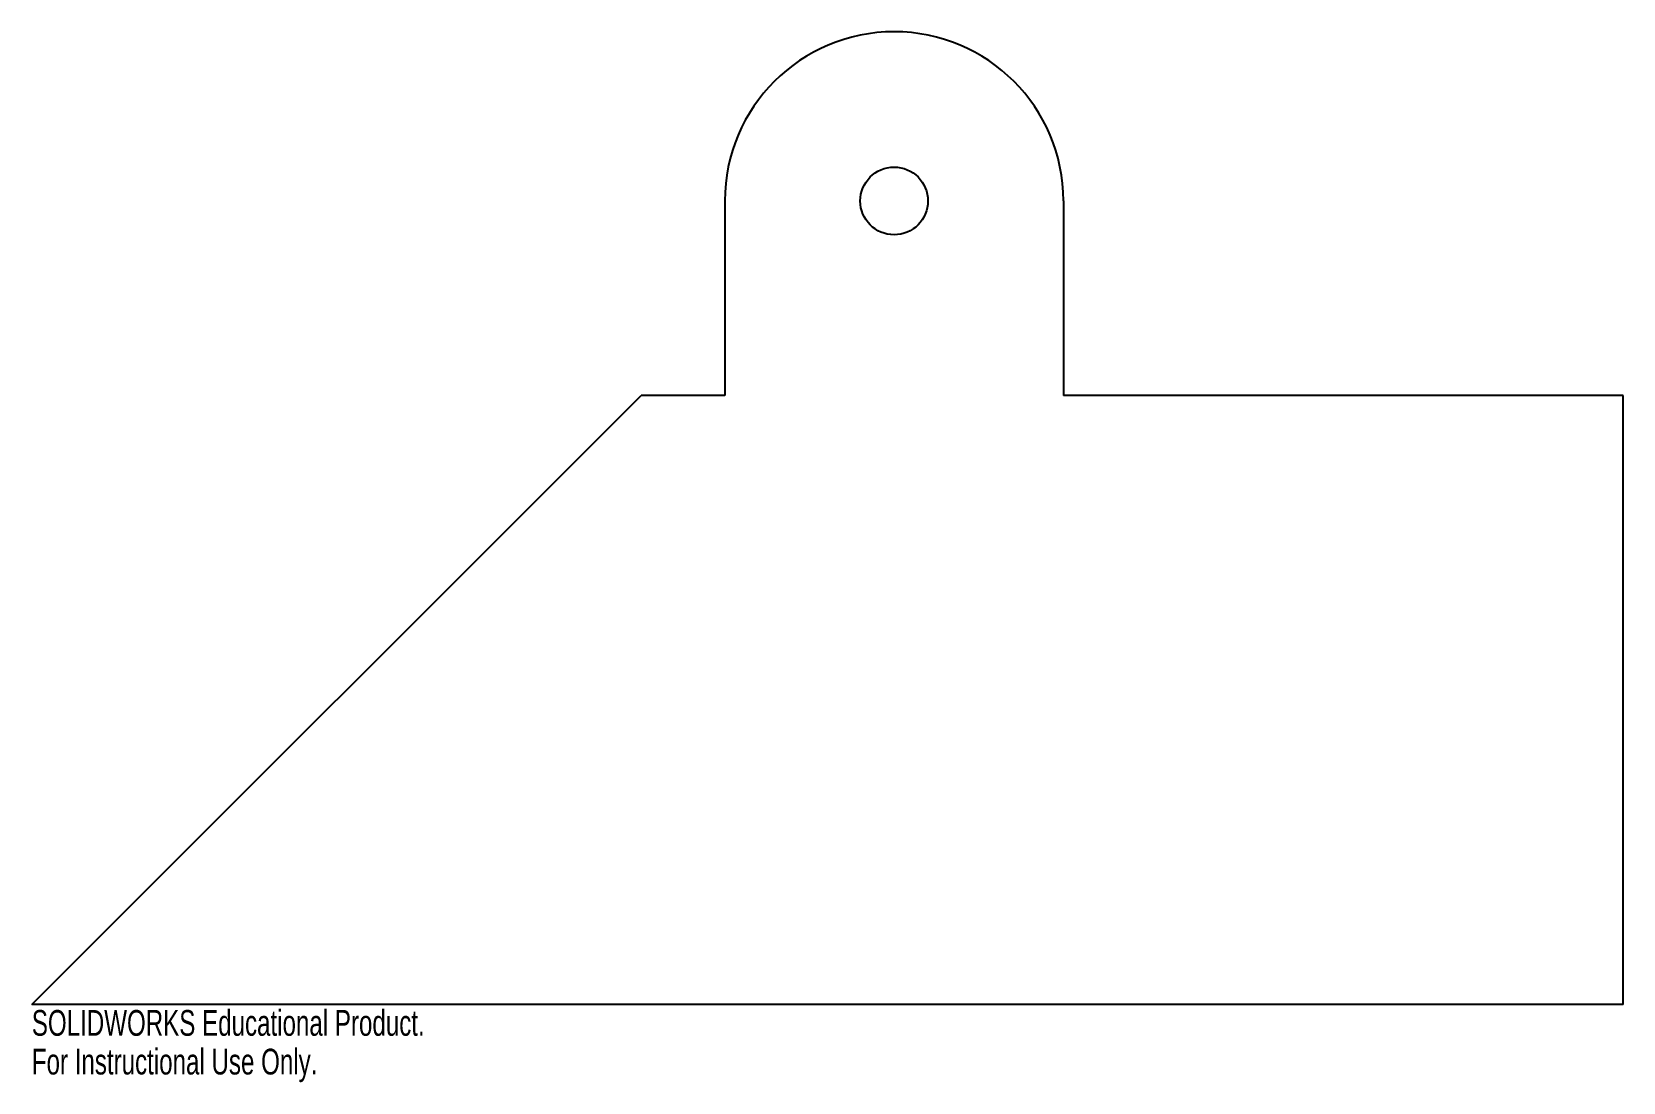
# Model space of a CAD drawing. Header units: inches. Extents: x -11.8 to 0, y -0.6 to 7.2.
import ezdxf

# ---------------------------------------------------------------- set-up
doc = ezdxf.new("R2010")
doc.units = ezdxf.units.IN
doc.header["$MEASUREMENT"] = 0
doc.styles.add('SLDTEXTSTYLE0', font='TXT', dxfattribs={"width": 0.7})

msp = doc.modelspace()

# ---------------------------------------------------------------- linework, layer by layer
at = {"color": 7, "linetype": 'Continuous', "lineweight": 25}
for p, q in [((-6.633, 5.938), (-6.633, 4.5)), ((-4.133, 5.938), (-4.133, 4.5)), ((-11.75, 0), (-7.25, 4.5)), ((-6.633, 4.5), (-7.25, 4.5)), ((0, 4.5), (-4.133, 4.5)), ((0, 0), (0, 4.5)), ((0, 0), (-11.75, 0))]:
    msp.add_line(p, q, dxfattribs=at)
msp.add_circle((-5.383, 5.938), 0.25, dxfattribs=at)
msp.add_arc((-5.383, 5.938), 1.25, 0, 180, dxfattribs=at)

# ---------------------------------------------------------------- texts
at = {"color": 7, "linetype": 'Continuous', "char_height": 0.1903, "attachment_point": 1, "style": 'SLDTEXTSTYLE0'}
for s, insert in [('SOLIDWORKS Educational Product.', (-11.75, -0.04)), ('For Instructional Use Only.', (-11.75, -0.326))]:
    msp.add_mtext(s, dxfattribs=dict(at, insert=insert))

doc.saveas('drawing.dxf')
